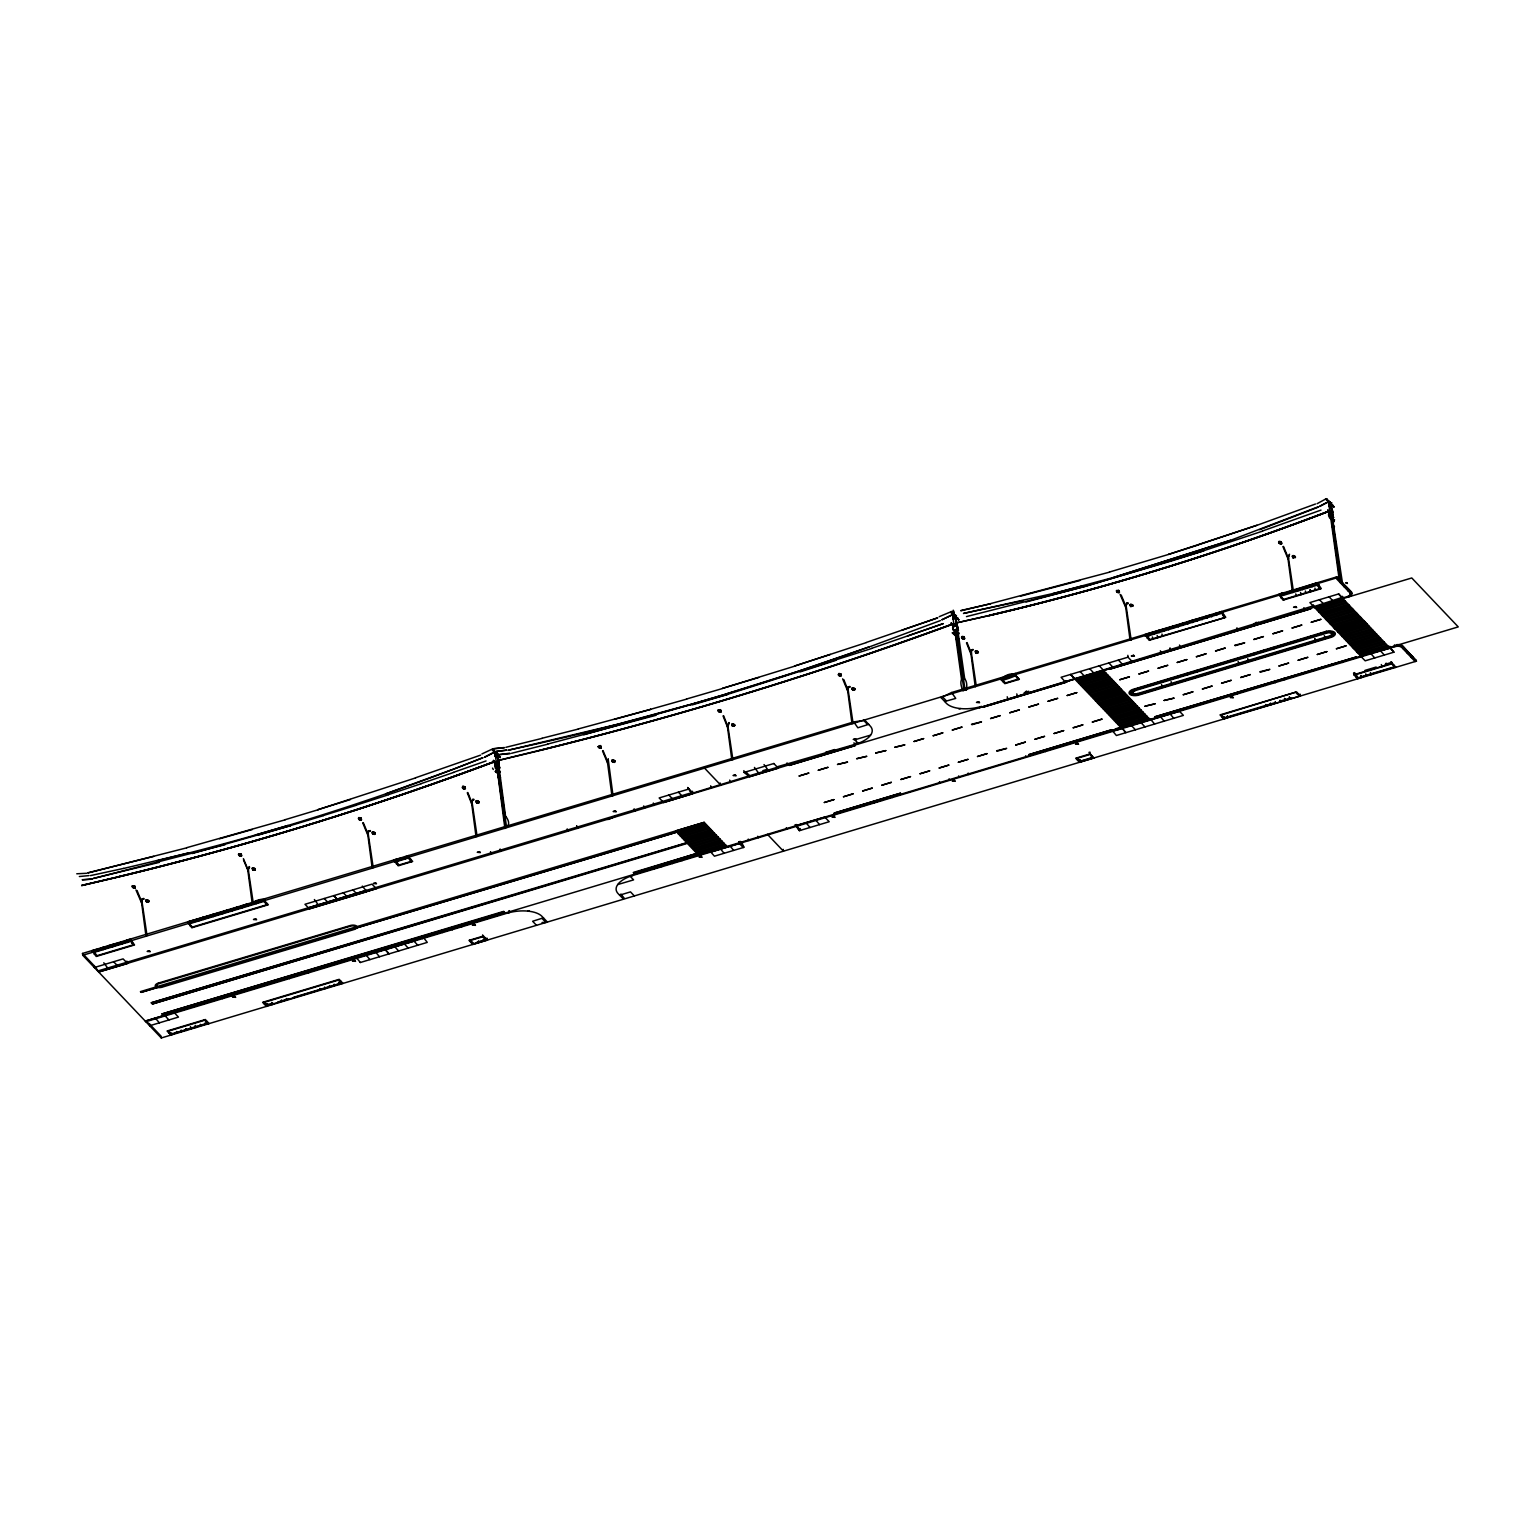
<?xml version="1.0" encoding="UTF-8"?>
<svg xmlns="http://www.w3.org/2000/svg" width="1535" height="1535" viewBox="0 0 1535 1535"><rect width="100%" height="100%" fill="white"/><g stroke="black" fill="none" stroke-linecap="round" stroke-linejoin="round"><path stroke-width="1.5" d="M186.714 847.838L87.975 872.974M159.391 862.325L93.424 878.404M1318.239 507.164L1259.755 529.709M1321.021 510.08L1262.442 531.014M1023.346 600.607L963.481 613.444L1053.125 593.489M505.859 747.315L542.181 738.354M496.265 751.363L506.838 750.078M509.774 753.167L499.297 754.721M511.577 753.282L547.726 744.187M492.582 749.329L500.314 757.503L492.37 750.116L493.176 749.445M495.018 752.515L504.919 828.497M494.999 754.721L494.692 756.179L496.419 756.64M496.342 752.227C493.426 753.129 498.645 751.171 496.784 754.165M495.728 762.185L496.016 762.722M496.457 753.532L496.726 752.534M496.63 755.565L497.513 754.433L495.517 754.395M498.127 777.669L498.012 776.038M498.645 762.818L497.436 762.358M499.374 755.738L498.99 755.374M499.355 776.537L500.525 777.305M963.385 637.581L961.869 637.639L964.095 638.061M1280.478 542.392L1278.943 542.45L1281.169 542.872M960.872 610.527L990.785 603.677L960.929 610.776M498.146 767.769L499.24 767.078M93.405 878.5L225.089 844.672M1333.55 527.407L1334.51 526.754L1333.301 526.16M966.455 616.61L1085.456 586.37M134.677 886.002A9.786 5.046 -6.6 0 1 135.233 887.94L133.43 887.959A7.867 4.068 -6.6 0 1 132.471 887.192L134.485 886.386A9.018 4.663 -6.6 0 1 135.08 887.384L135.195 888.036M240.88 856.223A8.5 4.394 -6.6 0 1 238.597 854.784L240.976 854.611A9.018 4.663 -6.6 0 1 241.398 855.475L239.69 855.993A7.867 4.068 -6.6 0 1 238.808 855.264L238.577 854.036L241.014 854.074A9.786 5.046 -6.6 0 1 241.551 856.012L240.765 855.609M360.763 817.733A8.807 4.547 -6.6 0 1 361.262 819.498L359.574 819.997A7.867 4.068 -6.6 0 1 358.691 819.268L358.883 817.56L360.898 818.078A9.786 5.046 -6.6 0 1 361.454 820.016L360.648 819.69A7.656 3.953 -6.6 0 1 358.595 818.385L358.423 818.213M601.01 748.178L599.437 748.063A7.867 4.068 -6.6 0 1 598.477 747.276L600.645 746.624A9.018 4.663 -6.6 0 1 601.068 747.487L601.221 748.025A9.786 5.046 -6.6 0 0 600.665 746.087L600.147 745.492M720.433 712.336L720.97 711.492A9.018 4.663 -6.6 0 0 720.548 710.628L718.361 711.3A7.867 4.068 -6.6 0 0 719.243 712.01L720.433 712.259A8.5 4.394 -6.6 0 1 718.15 710.82L718.207 709.88M840.854 675.055L839.434 674.018L838.551 675.208A7.867 4.068 -6.6 0 0 839.434 675.937L840.624 676.167A8.5 4.394 -6.6 0 1 838.359 674.728L839.012 673.385M963.711 636.526L963.884 636.68A8.807 4.547 -6.6 0 1 964.383 638.426L964.536 639.001A9.786 5.046 -6.6 0 0 963.999 637.006L962.272 636.373L961.582 637.735A8.5 4.394 -6.6 0 0 963.884 639.174L964.421 638.502A9.018 4.663 -6.6 0 0 963.98 637.543L961.812 638.195A7.867 4.068 -6.6 0 0 962.675 638.925L963.769 638.541M1119.36 592.568L1119.188 591.934A9.018 4.663 -6.6 0 0 1118.804 591.071L1116.636 591.723A7.867 4.068 -6.6 0 0 1117.499 592.452L1119.38 592.472A9.786 5.046 -6.6 0 0 1118.823 590.534L1116.406 590.495M1278.655 541.778L1278.674 542.527A8.5 4.394 -6.6 0 0 1280.957 543.966L1281.495 543.294A9.018 4.663 -6.6 0 0 1281.053 542.354L1278.885 543.006A7.867 4.068 -6.6 0 0 1279.768 543.735L1280.842 543.332M957.341 632.957L957.648 633.418M954.194 618.183C950.318 618.336 956.286 612.12 955.538 616.418M953.216 618.221L953.408 619.392L954.06 617.761M955.307 614.825L952.774 615.382L953.907 624.994M957.053 618.336L958.051 618.068L956.785 618.221M956.228 639.481L956.938 640.21M957.284 625.321L953.062 625.628M953.465 630.501L954.386 631.461L958.416 630.252C948.323 590.668 956.017 621.406 956.785 624.265L952.755 625.474L953.465 630.501L957.072 628.909M958.857 638.963L958.032 638.042M958.972 639.462L957.399 638.886M964.747 679.122L955.595 615.055M1331.517 505.149L1328.888 505.38L1329.675 505.936M495.69 753.052L495.153 753.589M497.589 754.414L494.692 755.987M954.175 615.439L955 614.748L954.002 614.844M952.794 617.511L955.173 616.629L956.516 617.703M1329.272 502.943C1330.634 500.237 1329.675 504.823 1330.135 503.231M1331.977 504.727L1330.845 504.056M88.972 875.602L79.359 876.523M493.637 760.535L496.131 763.816L493.176 760.592L496.515 762.876M146.094 900.393L146.708 899.702A7.656 3.128 -9.3 0 1 148.722 900.604L148.761 901.736L146.535 901.774A9.786 3.991 -9.3 0 1 146.036 900.258L146.727 900.047A8.5 3.473 -9.3 0 1 148.953 901.045L146.861 902.292A9.018 3.684 -9.3 0 1 146.305 901.525C149.029 898.57 146.593 903.904 147.936 900.949M252.431 867.966L252.373 868.33A9.786 3.991 -9.3 0 0 252.872 869.846L254.925 869.885L255.059 868.676A7.656 3.128 -9.3 0 0 253.045 867.774L252.431 867.966A8.807 3.588 -9.3 0 0 252.872 869.328L255.098 869.808L253.026 870.268A9.018 3.684 -9.3 0 1 252.642 869.597L253.064 868.119A8.5 3.473 -9.3 0 1 255.27 869.136L254.465 869.462M372.813 833.831L374.809 833.889L374.943 832.68A7.656 3.128 -9.3 0 0 372.947 831.778L372.276 832.335A9.786 3.991 -9.3 0 0 372.756 833.85L374.502 834.407L375.173 833.14A8.5 3.473 -9.3 0 0 372.947 832.124L372.525 833.62A9.018 3.684 -9.3 0 0 372.909 834.273L373.35 834.311M476.195 800.79A8.807 3.588 -9.3 0 0 476.656 802.153L478.824 801.5A7.656 3.128 -9.3 0 0 476.829 800.598L476.157 801.155A9.786 3.991 -9.3 0 0 476.656 802.671L479.093 802.421M612.1 759.978A8.807 3.588 -9.3 0 0 612.542 761.341L614.729 760.688A7.656 3.128 -9.3 0 0 612.714 759.787L612.043 760.343A9.786 3.991 -9.3 0 0 612.542 761.859L614.288 762.415L614.959 761.149M731.984 723.983A8.807 3.588 -9.3 0 0 732.444 725.364L734.19 726.017L734.613 724.712A7.656 3.128 -9.3 0 0 732.598 723.791L731.946 724.347A9.786 3.991 -9.3 0 0 732.425 725.882L733.02 726.324M854.285 690.155C852.788 687.2 853.786 691.94 854.803 688.62A7.656 3.128 -9.3 0 0 852.808 687.718L852.251 688.927M975.435 650.898A8.807 3.588 -9.3 0 0 975.876 652.26L977.641 652.931L978.044 651.608A7.656 3.128 -9.3 0 0 976.049 650.706L975.377 651.262A9.786 3.991 -9.3 0 0 975.876 652.778L978.39 652.202A8.5 3.473 -9.3 0 0 976.068 651.051M1130.259 604.924L1132.082 605.5A7.867 3.204 -9.3 0 1 1133.022 606.056L1130.7 606.306A9.786 3.991 -9.3 0 1 1130.201 604.79L1130.873 604.579A8.5 3.473 -9.3 0 1 1133.099 605.577L1130.854 606.709A9.018 3.684 -9.3 0 1 1130.451 606.056L1130.873 604.234A7.656 3.128 -9.3 0 1 1132.868 605.135L1130.7 605.788A8.807 3.588 -9.3 0 1 1130.259 604.425M1295.175 557.55L1295.137 556.418A7.656 3.128 -9.3 0 0 1293.122 555.516L1292.451 556.073A9.786 3.991 -9.3 0 0 1292.95 557.589L1295.463 557.013A8.5 3.473 -9.3 0 0 1293.142 555.862L1292.681 557.263M510.061 753.743L499.259 754.51M953.715 618.394L953.197 619.2M1334.318 519.674L1333.512 521.842M1334.567 519.732L1333.704 522.073M241.091 855.129C237.867 852.27 240.323 857.547 240.534 854.458M361.377 819.767L361.32 819.575A9.018 4.663 -6.6 0 0 360.879 818.615L358.634 818.731A8.5 4.394 -6.6 0 0 360.763 820.227M464.644 786.553A8.807 4.547 -6.6 0 1 465.143 788.299L465.143 788.299A9.018 4.663 -6.6 0 0 464.76 787.436L462.572 788.088A7.867 4.068 -6.6 0 0 463.455 788.817L465.335 788.837A9.786 5.046 -6.6 0 0 464.779 786.879L463.033 786.265L462.361 787.609A8.5 4.394 -6.6 0 0 462.707 787.954L463.225 788.434A8.5 4.394 -6.6 0 0 464.644 789.048M1331.267 504.286L1328.792 505.015M372.314 831.97A8.807 3.588 -9.3 0 0 372.775 833.332C376.497 834.675 371.47 832.968 374.137 833.045A7.867 3.204 -9.3 0 1 375.096 833.62L375.192 833.889M477.136 802.287L477.903 801.788A7.867 3.204 -9.3 0 1 478.978 802.421L476.79 803.074A9.018 3.684 -9.3 0 1 476.406 802.421L476.867 801.078L478.862 802.632M613.021 761.494L613.923 761.053A7.867 3.204 -9.3 0 1 614.863 761.629L614.979 761.897M732.828 725.441L733.807 725.057A7.867 3.204 -9.3 0 1 734.766 725.633L732.579 726.285A9.018 3.684 -9.3 0 1 732.195 725.633L732.617 724.136A8.5 3.473 -9.3 0 1 734.843 725.153L732.579 725.863M854.918 689.695L855.033 689.062A8.5 3.473 -9.3 0 0 852.808 688.064L853.997 688.985A7.867 3.204 -9.3 0 1 854.957 689.541L852.942 690.309A9.018 3.684 -9.3 0 1 852.385 689.541L852.27 689.042M1339.345 580.364L1328.619 502.712L1330.02 501.849L1342.703 584.509M1331.171 503.135L1331.574 503.115M1331.133 503.518L1331.728 502.712M612.58 761.725L614.998 761.609M497.167 752.994L497.858 753.781L497.052 752.917M134.543 888.151A8.5 4.394 -6.6 0 1 132.259 886.712L132.317 885.772M961.658 636.795L961.697 637.332A7.656 3.953 -6.6 0 0 963.769 638.618L964.421 638.483M1281.61 543.851L1280.842 543.428A7.656 3.953 -6.6 0 1 1278.789 542.124L1278.866 541.433M608.244 759.576L613.021 795.686M82.391 879.881L91.966 878.979M952.909 615.401L955.806 615.477M956.516 615.842L954.444 615.957M253.716 869.29L255.04 869.558L252.431 868.484M477.615 802.114L476.694 802.536L478.344 802.153M613.252 761.341L612.714 759.787M733.269 725.364L732.598 723.791M978.313 652.816L978.198 652.548A7.867 3.204 -9.3 0 0 977.354 652.01L976.087 651.205L975.627 652.548A9.018 3.684 -9.3 0 0 976.03 653.2L976.433 653.392M1293.257 557.704L1294.638 557.071M1327.526 499.508L1326.413 499.566L1334.107 507.145L1326.163 498.837L1333.301 506.492M1329.003 503.115L1330.02 502.099M1330.672 504.9L1331.267 505.859M1330.058 513.016L1331.804 511.98L1328.907 512.805C1326.681 519.904 1335.661 517.353 1331.766 511.942M1332.898 505.264L1333.128 505.36M1332.015 512.249L1330.519 511.136M1332.438 512.805L1331.766 512.038M1331.996 516.988L1341.206 582.226M1332.054 525.642L1332.936 526.543M1332.035 526.639L1334.164 527.081M1334.03 526.217L1332.495 525.335M255.232 870.038L255.29 869.75A7.867 3.204 -9.3 0 0 254.35 869.079L253.352 869.482M479.016 802.843L479.054 801.942A8.5 3.473 -9.3 0 0 476.829 800.944L476.215 801.289M452.269 929.654L451.846 927.658M1274.76 680.6L1275.182 682.595M839.415 674.191L840.566 674.402A9.018 4.663 -6.6 0 1 841.161 675.4L841.276 675.899A9.786 5.046 -6.6 0 0 840.758 674.018L838.455 674.326A7.656 3.953 -6.6 0 0 840.508 675.611L840.125 674.517M1117.269 592.069L1116.924 590.879L1118.919 591.57M493.33 750.059L492.735 749.598M497.513 756.045L496.4 756.563M495.575 762.204L497.34 761.379M496.342 766.502L496.611 767.692M1333.474 507.394L1326.259 498.875L1333.819 506.512M1329.809 513.611L1327.909 509.965M1327.737 510.196L1330.308 512.498M952.448 612.024L950.856 612.465L958.684 619.756L950.741 611.621L958.703 619.852M956.094 618.221L956.132 616.744L955.442 617.876M953.83 624.611L954.962 623.958M953.964 625.532L951.163 623.076L953.561 625.608M958.416 630.252L957.61 628.563M955.845 638.79L958.089 637.965M499.719 772.45L500.372 771.472M492.812 749.272L499.585 756.793M499.719 757.542L492.658 749.905M958.512 633.667L956.938 635.106L953.504 633.706M958.089 634.838L958.78 633.84M499.144 762.818L495.805 751.555L484.83 757.177M495.805 751.555L498.952 763.068L495.613 751.67M1332.802 512.709L1329.387 501.293L1333.186 512.46M958.109 619.142L951.873 611.966M951.355 611.602L939.247 616.667M1328.581 502.559L1330.097 502.06M1294.715 557.742L1295.406 557.339A7.867 3.204 -9.3 0 0 1294.427 556.821L1292.508 556.226M134.063 887.71L134.255 887.69A7.656 3.953 -6.6 0 1 132.375 886.309L134.485 885.829A8.807 4.547 -6.6 0 1 135.042 887.403M238.539 854.208L240.88 853.729A8.807 4.547 -6.6 0 1 241.379 855.494L241.513 855.974M462.783 786.361L462.476 787.206A7.656 3.953 -6.6 0 0 462.783 787.513M240.381 855.782L241.379 855.494M959.126 632.938L956.957 634.435M953.062 615.228L953.945 615.957M1329.77 511.577L1331.248 511.021M148.607 901.812L148.991 901.525A7.867 3.204 -9.3 0 0 148.032 901.007L148.032 901.007M495.632 756.678L495.325 755.738M956.094 639.462L957.188 639.347M940.974 697.619L951.623 692.515L1144.88 634.492L1149.178 640.325L1225.755 617.339L1221.649 611.448M465.143 788.299L464.165 788.606M1118.363 590.898L1118.554 592.107A7.656 3.953 -6.6 0 1 1117.614 591.704M1328.83 503.211L1329.982 503.115M496.975 753.244L497.609 753.474M132.355 885.944L134.217 885.695M358.499 818.232L360.706 817.906M718.246 710.033L720.107 709.803M838.858 674.364L839.204 675.553M961.697 636.948L963.558 636.718M976.03 652.778L977.565 652.279M1332.073 526.467L1333.301 526.102M500.333 777.477L499.95 776.768M505.687 817.311L497.091 752.706M956.689 634.818L954.118 633.034M953.082 615.055L954.309 614.499M956.593 638.291L956.497 639.308M1317.107 503.691L1326.393 498.626M1319.544 506.224L1328.984 501.35M1319.678 506.531L1329.061 501.542M481.913 753.934L492.486 748.984M484.772 756.985L495.095 751.709M941.972 619.833L953.561 614.058M953.657 614.249L942.029 619.641M608.282 758.731L607.515 762.569L611.947 795.859M496.515 754.28L498.165 755.066M373.792 832.833L372.928 831.778M624.304 898.301L620.85 894.061M718.476 710.916C722.832 712.777 717.651 708.402 719.013 711.626M956.881 634.128L958.051 633.629M1279 541.606L1281.092 541.817A9.786 5.046 -6.6 0 1 1281.629 543.755L1280.957 543.966M189.592 852.808C289.271 827.307 387.415 795.667 483.026 757.657L450.734 770.263M1339.345 567.048L1339.268 565.763L1337.714 566.971M940.322 620.62L869.04 647.022M374.348 833.467L373.811 832.833M499.815 767.941L498.184 761.955L494.519 763.048L496.15 769.035L499.815 767.941L498.165 766.809L506.32 825.581M450.695 770.148L385.861 793.768M954.636 624.956L955.902 624.649M957.034 639.04L956.113 639.289M453.516 772.335L486.077 760.938M353.933 928.848L353.837 928.886A3.742 1.727 -8 0 0 355.314 926.584A3.742 1.727 -8 0 0 351.093 925.989L158.374 983.858A3.742 1.727 -8 0 0 156.973 986.142A3.742 1.727 -8 0 0 161.117 986.736L161.827 986.564M1134.058 689.618L1133.06 690.002A6.255 2.897 -8 0 0 1130.719 693.782A6.255 2.897 -8 0 0 1137.627 694.779L1331.21 636.68A6.255 2.897 -8 0 0 1333.666 632.842A6.255 2.897 -8 0 0 1326.624 631.864L1134.058 689.637L1325.664 632.094M1135.094 690.596L1134.423 690.827A3.742 1.727 -8 0 0 1133.022 693.091A3.742 1.727 -8 0 0 1137.166 693.705L1329.982 635.816A3.742 1.727 -8 0 0 1331.382 633.552A3.742 1.727 -8 0 0 1327.238 632.938L1134.518 690.788A3.742 1.727 -8 0 0 1133.041 693.091A3.742 1.727 -8 0 0 1137.262 693.686L1137.895 693.513M901.928 630.213L937.77 617.818L866.181 642.493M907.473 636.046L943.296 623.613L871.707 648.326M1198.144 545.04L1168.615 554.365L1256.973 525.315L1315.476 504.017M249.111 866.546L247.787 870.019L252.277 903.846M472.876 799.37L471.571 802.843L476.042 836.652M1126.92 603.006L1125.615 606.478L1130.086 640.306M415.486 777.804L480.532 755.143M421.031 783.637L453.573 772.45M1230.475 540.243L1112.51 577.793L1230.494 540.358L1318.047 506.857M1256.935 525.239L1198.087 544.906M1262.499 531.148L1203.613 550.739M415.563 777.919L317.707 809.751L350.421 799.543M388.489 794.612L421.089 783.752M633.015 875.391L629.83 876.466A27.246 12.625 -8 0 0 618.26 883.834L617.089 885.541A27.246 12.625 -8 0 0 618.087 893.6L623.421 899.049M830.358 654.447L794.497 666.075L866.239 642.628M583.837 734.766L728.146 694.185L871.784 648.442M355.89 805.261L388.547 794.727M800.023 671.908L835.942 660.319M953.082 625.628C950.357 633.015 961.217 629.945 956.554 624.591M323.233 815.565L355.947 805.376M1174.141 560.121L1203.651 550.777M1203.689 550.873L1085.418 586.312M794.554 666.209L722.601 688.352L758.635 677.511M725.633 694.089L797.509 671.524L869.04 646.945C751.287 689.1 630.847 723.772 508.584 750.116L617.377 724.309L689.599 704.642M285.011 819.728L317.764 809.866M1168.653 554.404L1109.479 572.037M290.537 825.561L323.309 815.699M1174.179 560.16L1085.379 586.236L1026.013 602.008M394.246 860.828L408.79 856.434M394.38 861.749L408.924 857.355L412.685 861.442L398.179 865.798L394.054 859.907M1079.297 761.418L1091.865 757.618M1094.09 757.906L1079.431 762.319L1075.67 758.232L1090.176 753.877L1094.033 757.945M1326.24 499.777L1326.662 498.76M494.519 763.048L495.44 764.027L493.714 761.207M1328.044 510.829L1330.442 513.381M1328.658 512.632L1331.958 511.635L1333.589 517.621L1330.269 518.619L1328.658 512.632L1329.579 513.592M495.076 763.874L497.82 762.972M953.35 626.28L956.382 625.474M1329.195 513.784L1332.879 512.613M1331.708 513.131L1329.252 514.129L1331.766 513.457M953.465 627.124L956.286 625.225M498.645 766.848L495.44 767.769L494.884 763.279L498.012 762.3L498.453 767.922M495.229 768.076L498.894 766.963L498.184 761.955M1329.348 517.64L1332.668 516.643L1333.589 517.621M1396.121 644.758A6.754 3.128 -8 0 1 1402.817 645.986L1416.46 661.144L161.29 1037.967L82.756 955.269L82.506 953.446L853.748 721.91L864.896 720.28L870.268 726.093A27.246 12.625 -8 0 1 871.266 734.133L870.096 735.841A27.246 12.625 -8 0 1 858.525 743.209L855.206 743.381M1351.548 593.776A6.754 3.128 -8 0 0 1351.318 591.762L1336.716 576.911L1145.072 634.435L1145.321 636.277M101.444 948.285L93.098 950.261L97.223 956.151M106.222 946.846L102.634 947.402L103.325 949.609M122.167 942.049L107.431 945.963L108.102 948.189M123.798 941.569L129.4 939.362L133.564 945.253M195.405 920.06L198.571 919.12L198.821 920.942L198.61 919.1M200.202 918.64L202.965 917.278L203.656 919.503M204.98 917.201L240.074 906.667M244.852 905.228L241.264 905.784M249.629 903.789L246.041 904.345M395.493 861.384L395.243 859.542L403.532 857.585M394.802 862.114L408.214 858.084L407.945 856.261L404.722 856.703M1185.941 622.692L1146.05 634.128L1150.176 640.037M1190.738 621.253L1187.131 621.809M1205.09 616.936L1191.928 620.37M1211.115 614.595L1211.748 616.84L1211.499 615.017L1206.28 616.053M1213.072 614.537L1216.238 613.578L1216.545 615.401L1216.276 613.578M1217.869 613.098L1220.651 611.736L1224.796 617.626L1149.792 639.615M1289.477 591.608L1292.643 590.649L1292.892 592.472L1292.259 590.246M1294.274 590.169C1299.742 589.306 1296.212 587.79 1297.689 591.033M1299.051 588.73L1316.186 583.051L1320.349 588.941M92.253 951.47L130.533 939.976M264.557 899.74L187.846 921.825M1145.014 635.413L1221.591 612.427M1279.039 595.177L1317.318 583.684M394.668 861.193L399.138 859.849M82.756 955.269L1337.81 577.525M93.75 952.487L130.053 941.588M189.304 923.801L263.886 901.41M1146.703 636.373L1220.901 613.559M1280.535 596.194L1316.838 585.296M94.287 954.405L95.266 954.137M131.626 943.2L132.605 942.931M189.841 925.72L190.82 925.452M265.459 903.021L266.438 902.753M396.241 863.764L397.2 863.495M409.787 859.696L410.766 859.427M1002.911 681.617L1003.89 681.348M1016.477 677.549L1017.436 677.28M1147.24 638.291L1148.218 638.023M1222.858 615.593L1223.836 615.324M1281.073 598.113L1282.051 597.844M96.839 955.749L133.142 944.85M192.393 927.063L266.975 904.671M397.872 865.337L411.303 861.346L411.035 859.504M1005.425 682.96L1018.703 678.969L1015.614 675.726C986.007 688.217 1011.814 667.898 1014.712 675.995M1283.625 599.437L1319.927 588.538M1341.763 582.475L1340.439 582.878L1341.801 582.513L1340.554 580.94M1344.046 585.142L1345.677 586.6L1344.295 586.965L1344.468 585.065M743.88 770.608L744.13 772.431L773.909 763.49M1132.446 661.834L1127.995 657.191L1061.088 677.28L1064.81 681.406M1338.673 593.93L1309.892 602.583L1314.305 607.227L1342.991 598.612L1338.578 593.968L1343.106 598.573L1342.473 596.347L1342.549 598.017L1347.193 596.616A5.315 2.456 -8 0 0 1350.109 593.066L1336.601 578.848L1336.333 577.026L1351.452 592.683A6.754 3.128 -8 0 1 1347.749 597.192M762.818 770.666L766.617 769.515M825.561 752.284L834.675 749.54M1024.229 692.63L1028.757 691.268M1253.999 623.632L1258.604 622.27M826.674 753.109L834.234 750.116L834.33 751.287M615.631 816.044L610.911 818.347M98.24 970.849L691.69 792.693M826.003 752.879L834.56 750.462L826.924 753.378M1313.711 605.73L979.292 707.808M1313.423 604.848L1313.691 606.69L1342.338 597.345L1342.971 598.439M692.534 791.273L692.803 793.096L688.927 789.009L659.148 797.951L663.657 802.575L692.323 793.787L691.594 791.542L691.844 793.384L777.746 767.135M858.218 743.42L777.65 766.656M94.479 967.472L94.23 965.649L98.873 971.943L127.578 963.519L123.088 958.895L94.383 967.51L94.115 965.688L82.506 953.446M367.728 891.24L375.384 888.938M607.035 819.383C609.05 820.419 616.341 814.433 614.288 817.349M1065.885 680.581L1066.364 681.674L1073.886 679.218M1074.327 677.587L1074.98 678.892L1070.586 674.421L1074.96 679.084L1132.408 661.834M1314.67 607.649L1343.374 599.015L1344.545 600.243L1315.821 608.877L1314.67 607.63M1318.546 611.717L1347.25 603.082L1348.421 604.329L1319.697 612.945L1318.527 611.697M1322.403 615.804L1351.126 607.169L1352.297 608.397L1323.573 617.032L1322.403 615.784M875.756 752.994L885.791 750.615M894.886 747.238L904.94 744.859L894.886 747.219M971.482 724.251L981.517 721.872L971.943 724.731M1234.677 645.237L1244.732 642.839L1235.157 645.698M847.493 762.089L837.458 764.468L847.493 762.108M866.642 756.333L856.607 758.731L866.642 756.352M885.791 750.596L875.756 752.975M1326.278 619.871L1355.002 611.237L1356.153 612.484L1327.449 621.099L1326.278 619.852M1330.154 623.958L1358.859 615.324L1360.029 616.552L1331.325 625.186L1330.154 623.939M1334.03 628.026L1362.735 619.392L1363.905 620.639L1335.181 629.254L1334.03 628.026M1095.741 701.13L1124.445 692.515L1123.294 691.287L1094.57 699.922L1095.741 701.15L1124.445 692.534M1335.181 629.235L1363.905 620.62M1326.048 632.535L1133.636 690.347A5.2 2.418 -8 0 0 1131.679 693.494A5.2 2.418 -8 0 0 1137.435 694.338L1330.768 636.296A5.2 2.418 -8 0 0 1332.725 633.149A5.2 2.418 -8 0 0 1326.969 632.305L1325.914 631.614M674.537 831.26L140.395 991.629M675.496 830.972L704.2 822.338L705.371 823.585L676.647 832.2L675.496 830.972L704.2 822.357M1098.446 703.989L1127.17 695.355L1128.321 696.602L1099.616 705.217L1098.446 703.989L1127.17 695.374M1337.906 632.113L1366.611 623.498M141.086 992.378L675.688 832.488L141.086 992.358M1341.763 636.2L1370.486 627.546L1371.657 628.794L1342.933 637.409L1341.763 636.181M1345.639 640.268L1374.362 631.633L1375.514 632.861L1346.809 641.496L1345.639 640.249M685.876 843.214L152.214 1004.063L686.337 843.694L151.044 1002.835L685.646 842.984M1349.514 644.355L1378.238 635.701L1379.389 636.948L1350.685 645.563L1349.514 644.335M996.637 750.768L1006.672 748.37L997.098 751.229M1144.995 706.215L1155.03 703.836M1164.125 700.478L1174.179 698.099L1164.125 700.459M1259.851 671.735L1269.886 669.356L1260.312 672.215M1155.03 703.817L1144.995 706.196M1353.39 648.422L1382.095 639.788L1383.265 641.016L1354.542 649.65L1353.39 648.403M1357.266 652.509L1385.971 643.856L1387.141 645.103L1358.417 653.718L1357.266 652.49M504.19 911.848L161.693 1014.04L503.71 911.368L504.881 912.577L162.844 1015.268L504.42 912.097M633.706 872.954L695.835 853.69L633.245 872.475L634.396 873.703L696.986 854.899M633.936 873.204L696.986 854.918M1115.58 728.818L1121.317 727.11L1125.846 732.675L1121.778 727.782M1155.011 716.787L1356.499 656.922L1155.011 716.768M416.138 939.055L421.933 937.367L422.374 938.422M661.681 866.565L661.201 865.471L654.697 868.215M881.148 799.524L873.434 801.769L874.067 803.016M1114.659 729.336L1118.535 728.971M1114.276 729.95L1118.554 728.338M422.125 938.154L414.239 939.631M653.776 868.599L661.432 866.316M873.664 802.594L881.32 800.291M1112.971 730.737L1121.049 728.876M145.94 1021.677L509.62 912.442L509.351 910.62M630.137 876.255L1394.759 646.696A5.315 2.456 -8 0 1 1401.609 647.309L1415.116 661.547L1414.867 659.705L1416.344 660.223M174.491 1012.332L145.806 1020.948M413.683 939.343L413.894 941.185L356.389 957.725M710.724 852.117L739.409 843.521L739.141 841.621M795.993 825.542L825.139 816.985M1179.264 709.496L1179.456 711.338L1121.912 727.897M1360.758 655.982L1390.058 648.173L1389.866 646.254M98.873 971.943L1411.778 577.966L1458.25 626.894L145.249 1021.101L149.528 1023.883L149.682 1025.745L178.463 1017.091L174.05 1012.448M360.264 962.522L427.267 942.394L422.873 936.791M799.428 830.665L795.303 824.755L799.428 830.665L829.207 821.724L824.66 816.927M1389.578 647.521L1393.972 652.164L1365.191 660.817L1360.701 656.193L1360.989 654.927M1403.508 649.305L1404.89 648.94L1403.642 647.367M1407.537 651.473L1407.422 653.43L1408.746 653.027L1407.499 651.435M1410.991 655.637L1412.507 656.193L1411.279 657.498L1412.584 657.057M1364.96 670.411L1376.204 667.034M1385.222 664.329L1391.976 662.295M619.584 895.174L630.501 891.893L634.358 895.941M1353.582 672.886L1353.832 674.728L1392.13 663.235L1395.987 667.284M168.428 1031.136L204.731 1020.238M263.982 1002.451L338.563 980.059M1077.052 758.348L1090.598 754.299M1221.38 715.003L1295.578 692.208L1299.473 696.257L1224.469 718.265M1355.213 674.824L1391.516 663.926M168.965 1033.055L169.944 1032.786M206.304 1021.849L207.283 1021.562M264.519 1004.37L265.497 1004.101M340.137 981.652L341.115 981.383M470.919 942.394L471.878 942.125M484.465 938.326L485.444 938.058M1077.589 760.247L1078.568 759.978M1091.155 756.179L1092.114 755.911M1221.918 716.922L1222.896 716.653M1297.535 694.223L1298.514 693.954M1355.75 676.743L1356.729 676.475M1393.089 665.538L1394.068 665.269M170.788 1034.168L206.822 1023.346M273.268 1003.41L266.38 1004.523M277.758 1002.048L289.021 998.671M293.53 997.328L340.828 983.129M1223.548 718.111L1275.355 702.55M1279.864 701.207L1291.127 697.811M1359.818 677.204L1393.607 667.053M171.517 1034.398L207.82 1023.5M267.071 1005.713L341.653 983.302M1080.141 761.59L1093.668 757.542M1358.302 678.086L1394.605 667.188M1331.766 504.535L1330.289 505.264M1000.762 678.719L1015.403 674.345M1000.993 679.602L1004.849 683.651L1019.374 679.295L1015.518 675.246L1000.897 679.621L1000.743 677.779M476.886 942.26L487.324 939.132M472.857 944.409L487.458 940.053L487.19 938.23L487.363 940.072L483.506 936.024L468.981 940.379L472.838 944.428L472.588 942.605M686.586 699.001L722.678 688.467M285.069 819.843L186.656 847.704M692.151 704.91L728.204 694.3M257.803 835.213L290.575 825.6M290.614 825.676L192.182 853.537M870.575 735.131L854.765 739.793L858.142 743.343M959.03 709.016L960.545 708.556M527.81 911.118L529.326 910.677M617.78 884.544L633.59 879.881L630.213 876.332M689.656 704.795L725.69 694.242M255.27 835.04L288.024 825.465M650.533 709.304L686.663 699.116M219.505 838.801L252.335 829.514M1109.536 572.152L990.727 603.562M578.292 728.933L650.571 709.343M614.461 719.359L650.591 709.419M656.136 715.252L547.669 744.072M1082.866 585.852L1053.125 593.565L1112.53 577.716M1079.911 580.537L1020.468 596.175M542.124 738.239L578.369 729.048M153.788 856.376L88.032 872.743M1326.355 631.307L1132.389 689.58A7.502 3.473 -8 0 0 1129.568 694.108A7.502 3.473 -8 0 0 1137.857 695.336L1331.862 637.102A7.502 3.473 -8 0 0 1334.798 632.497A7.502 3.473 -8 0 0 1326.355 631.307L1326.528 633.111M1137.627 694.779L1138.701 694.511M123.625 868.465L189.572 852.692M156.647 860.886L189.611 852.731M498.664 760.305L539.629 750.308A3700.271 3113.345 -43.5 0 0 952.429 624.035L952.544 624.342A3700.54 3113.575 -43.5 0 1 539.687 750.596L498.606 760.439M954.002 617.703L955.979 617.703M954.904 623.901L956.19 623.747M81.72 885.637L119.097 876.869A3059.274 2574.022 -43.5 0 0 494.385 761.897L494.232 761.744A3059.274 2574.022 -43.5 0 1 118.943 876.677L81.739 885.369M81.643 885.465L119.078 876.677A3059.082 2573.869 -43.5 0 0 494.27 761.59L494.27 761.84M498.51 775.731L499.95 775.655M989.557 615.401L955.691 623.057L989.557 615.497A2497.886 2101.684 -43.5 0 0 1328.562 511.347L1328.581 511.404A2498.04 2101.799 -43.5 0 1 989.461 615.497M1333.666 527.004L1333.857 527.579M123.644 868.407L90.507 875.602M462.994 786.553L464.587 786.726M1118.343 591.915L1116.732 591.34M840.278 675.4L838.782 675.016M542.047 922.477L545.961 922.477L542.066 918.429L543.505 917.815L532.626 921.269L536.483 925.336M1289.208 554.883L1288.498 558.184L1293.084 589.056M729.029 722.524L727.36 726.055L731.83 759.863M1289.553 554.231L1287.865 557.761L1292.355 591.589M1126.863 603.025L1128.398 603.044M729.202 723.081L727.974 726.458L732.905 759.691M472.799 799.37L473.855 799.313M1111.781 729.969L1116.386 735.514L1183.389 715.387L1178.842 710.59L1179.456 711.396M1169.632 713.41L1173.757 718.284M249.629 867.064L248.325 869.865L253.352 903.654M815.45 819.748L819.575 824.621M805.875 822.606L810 827.499M738.738 841.967L742.959 845.708M733.692 850.409L729.681 845.651M384.959 948.975L389.046 953.868L384.671 949.206M375.403 951.853L379.51 956.746M369.935 959.605L365.829 954.732M155.227 1017.954L159.352 1022.828M951.892 611.755L951.393 611.429M963.308 679.909L961.543 679.506L954.712 629.772M493.675 748.62L504.324 747.526M493.694 748.831L504.343 747.718M496.285 751.555L506.838 750.174M76.769 873.78L86.708 873.281M82.372 879.67L92.119 879.229M1279.634 541.414L1280.9 541.644A8.807 4.547 -6.6 0 1 1281.456 543.236M839.3 673.616L840.566 673.846M498.587 771.721L495.92 771.318M498.626 772.028L495.805 771.587M497.321 761.456L498.357 761.552M498.357 766.425L499.009 766.771M973.017 649.439L971.195 649.977L970.772 652.49L975.262 686.778M973.017 650.034L971.655 650.36L971.425 653.373L976.011 684.265M849.834 686.452L847.953 686.97L847.512 689.484L852.021 723.772M473.797 799.908L472.415 800.253L472.166 802.767L477.116 836.479M143.753 898.436L141.872 898.954L141.431 901.467L145.94 935.774M599.916 745.703L598.266 746.816A8.5 4.394 -6.6 0 0 600.55 748.255M1329.291 505.495L1329.348 506.531L1329.425 505.303M546.345 921.71L547.381 922.055L542.047 916.433A27.246 12.625 -8 0 0 530.688 911.483L527.522 911.08A27.246 12.625 -8 0 0 506.838 913.267L506.301 912.692M504.209 817.541C503.269 811.67 511.558 822.626 507.548 825.715M1128.244 603.62L1126.479 603.888L1126.21 606.402L1131.18 640.114M850.179 687.104L848.471 687.277L848.145 689.887L853.115 723.599M370.453 830.608L368.227 830.895L367.652 833.563L372.161 867.851M370.319 831.183L368.669 831.298L368.208 833.87L373.235 867.659M144.098 899.088L142.448 899.203L142.045 901.87L147.015 935.582M954.482 633.072L955.864 633.456M955.499 634.166L952.679 632.957M955.461 634.492L952.467 633.207M497.916 772.028L495.939 771.03M853.211 690.251L852.673 689.771A9.786 3.991 -9.3 0 1 852.136 688.275L852.808 687.718M613.117 762.319L612.906 762.243A9.018 3.684 -9.3 0 1 612.312 761.629L612.734 760.132A8.5 3.473 -9.3 0 1 614.94 761.149M497.935 773.007L496.63 771.74M1339.959 580.038L1331.286 517.141M497.628 772.681L495.402 771.242M496.361 772.47L497.57 773.007M720.375 709.918L718.265 710.417A7.656 3.953 -6.6 0 0 720.318 711.703L719.857 711.76M600.492 745.914L598.151 746.624M492.409 749.31L500.276 757.561M954.309 633.226L955.307 633.917M954.098 633.475L955.154 634.185M1160.172 716.404L1164.182 721.162M1150.598 719.282L1154.608 724.04M954.501 634.914L952.276 632.612M1293.602 557.013L1292.95 557.071A8.807 3.588 -9.3 0 1 1292.508 555.708M720.26 709.611L720.567 710.091A9.786 5.046 -6.6 0 1 721.124 712.048L720.932 711.511A8.807 4.547 -6.6 0 0 720.433 709.765M495.21 771.472L496.361 772.47M955.403 635.145L953.868 633.207M1331.785 513.63C1331.612 510.56 1328.37 515.818 1329.137 513.285M1327.621 510.79L1330.404 513.438M1336.716 576.911L1343.144 583.684M1345.735 586.408L1350.224 591.128A5.718 2.648 -8 0 1 1350.128 593.258M1415.251 659.609L1401.743 645.372A5.718 2.648 -8 0 0 1400.707 644.7M1400.668 644.988A5.315 2.456 -8 0 1 1401.359 645.487L1416.46 661.144M1393.876 652.202L1389.444 646.6M1329.003 596.846L1333.435 601.298M1384.34 655.061L1379.907 650.226L1380.483 651.051M1395.027 667.572L1390.902 661.681M1311.83 584.893L1312.08 586.715M1315.553 590.38L1314.919 588.135M1386.757 665.365L1386.124 663.12M1307.033 586.332L1307.302 588.154M1319.428 599.725L1323.861 604.176M1374.765 657.939L1370.333 653.104M1310.775 591.819L1310.084 589.593L1310.391 591.416M1381.98 666.804L1381.327 664.559M1302.256 587.771L1302.505 589.593M1305.997 593.258L1305.345 591.013M1301.2 594.697L1300.567 592.452M1296.423 596.117L1295.732 593.911M1371.1 674.767L1370.448 672.541M1287.5 591.666C1291.587 594.87 1279.231 589.92 1280.113 595.791L1284.008 599.859M1304.75 610.105L1303.848 607.726M1283.107 593.508L1283.375 595.331M1321.769 634.55L1321.002 633.092M1325.089 638.061L1324.302 635.663M1358.686 678.489L1354.58 672.599M1342.185 662.487L1341.648 661.911M1353.832 674.728L1357.688 678.777L1357.439 676.954M1312.195 637.428L1311.427 635.97M1315.514 640.92L1314.632 638.56M1332.61 665.346L1331.939 663.868M1323.036 668.224L1322.287 666.766M1313.461 671.102L1312.79 669.625M1256.244 623.92L1256.244 622.231M1273.896 648.921L1273.225 647.425M1263.785 651.224L1263.65 650.303M1236.941 627.815L1237.728 630.213M1284.085 678.24L1284.757 679.717M1254.095 653.181L1254.747 654.658M1216.142 614.998L1215.893 613.175M1245.192 657.536L1244.52 656.059M1248.511 661.048L1247.725 658.649M1206.97 618.279L1206.318 616.034M1265.608 685.473L1265.051 684.898M1202.174 619.718L1201.54 617.473M1279.921 701.629L1280.075 700.19M1238.937 663.926L1238.15 661.527M1197.396 621.157L1196.744 618.912M1275.124 703.049L1275.297 701.629M1256.033 688.352L1255.496 687.776M1192.599 622.577L1191.966 620.351M1270.347 704.488L1270.519 703.068L1270.731 704.91M1187.821 624.016L1187.169 621.79M1265.55 705.927L1265.723 704.507M1183.044 625.455L1182.391 623.229M1178.247 626.894L1177.614 624.668M1173.469 628.333L1173.201 626.51M1236.884 694.089L1236.212 692.611M1168.423 627.949L1168.672 629.772M1163.626 629.388L1163.895 631.211M1163.588 629.388L1163.511 630.808M1180.3 647.463L1179.494 645.065M1158.465 630.405L1159.098 632.65M1197.319 671.908L1196.648 670.43M1162.59 636.315L1161.937 634.07M1170.725 650.341L1169.939 647.943L1170.649 650.36M1157.793 637.735L1157.16 635.509M1187.745 674.786L1187.073 673.289M1153.015 639.174L1152.363 636.948M1227.271 717.421L1227.444 716.001M1220.958 714.619L1224.853 718.668L1224.565 716.845M1160.364 650.821L1161.151 653.2M1207.623 702.147L1207.489 701.226M1223.856 718.956L1219.999 714.907L1296.576 691.92L1300.433 695.969L1300.183 694.146M1177.498 676.167L1178.17 677.664M1198.048 705.006L1197.933 704.104M1168.058 679.967L1167.943 679.046M1171.397 683.459L1171.128 681.636M1189.03 708.46L1188.359 706.983M1161.822 686.337L1161.573 684.514M1118.42 660.069L1122.833 664.713M1108.846 662.947L1113.259 667.591M1099.271 665.806L1103.684 670.469M1089.696 668.684L1094.11 673.347M1140.582 722.275L1145.033 726.899M1080.122 671.562L1084.535 676.206M1131.007 725.153L1135.459 729.777M1073.924 678.681L1073.483 679.487M1113.124 730.315L1113.374 731.178M1102.878 734.325L1102.207 732.847M1018.415 679.583L1014.29 673.712M1093.093 758.232L1088.967 752.342M958.838 619.871L951.048 612.407M1026.608 692.88L1026.339 691.038L1027.145 693.436M1009.704 675.592L1009.953 677.415M1005.214 678.854L1004.945 677.031M954.175 625.589L951.604 623.69M951.22 622.999L954.252 626.146M952.755 625.474L953.676 626.453M1005.463 682.96L1001.952 679.314M1017.571 696.314L1016.765 693.916M1007.996 699.192L1007.209 696.794M1045.431 751.574L1044.759 750.078M1035.856 754.433L1035.204 752.956M982.055 706.983L981.517 706.407A27.246 12.625 -8 0 1 960.833 708.594L957.667 708.191A27.246 12.625 -8 0 1 946.308 703.26L940.936 697.446M1025.745 756.755L1025.629 755.834M968.854 774.561L968.182 773.084M959.279 777.439L958.608 775.942M949.724 780.298L949.052 778.821M940.053 783.215L939.478 781.699M854.765 745.204L853.959 742.806M891.739 796.972L892.276 797.548M882.702 800.426L882.03 798.948M826.578 752.419L826.521 752.937M873.127 803.304L872.456 801.807M863.572 806.182L862.9 804.685M787.743 765.313L787.033 762.895M834.752 814.816L834.177 813.301M773.813 763.528L778.264 768.172L749.54 776.787L744.13 772.431M748.696 774.408L748.888 775.52M787.014 829.149L786.304 827.691M729.681 780.106L730.468 782.505M720.951 785.364L704.91 768.498L704.661 766.656M767.404 834.311L783.445 851.196L783.195 849.354M711.453 788.222L710.667 785.824M758.463 837.726L757.791 836.249M748.926 840.585L748.255 839.108M742.671 844.058L740.1 841.334L744.226 847.243L714.447 856.185L710.11 851.311M691.844 793.384L687.661 787.493L692.343 793.96M738.815 842.888L743.228 847.55M678.355 792.194L682.787 796.646M668.78 795.053L673.213 799.505M720.107 848.529L724.117 853.287M654.14 805.434L653.334 803.035M644.566 808.312L643.76 805.913M634.991 811.171L634.109 808.811M682 860.674L681.329 859.197M672.426 863.553L671.754 862.075M662.18 864.953L662.851 866.431M654.179 869.04L653.545 867.774M652.567 867.831L653.238 869.309M577.563 828.42L576.68 826.041M567.988 831.298L567.183 828.9M497.743 762.895L495.268 764.775M493.714 760.343L496.361 763.663M495.364 765.236L496.15 769.035M500.986 851.407L500.103 849.047L500.429 850.851M491.411 854.285L490.528 851.906M509.62 912.442L508.948 910.946M500.122 915.282L499.451 913.805M407.945 856.261L407.869 857.681M407.83 857.681L411.725 861.73M482.508 936.312L486.403 940.36L486.135 938.537M405.413 858.928L404.76 856.683M483.141 940.84L483.314 939.401M400.366 858.525L400.635 860.367M478.402 942.26L478.536 940.84M461.076 925.317L461.843 926.775M396.932 861.653L395.013 859.619L399.349 865.452M469.94 940.092L474.046 944.083M442.694 932.532L442.022 931.035M433.119 935.41L432.448 933.913M376.536 888.765L371.969 884.16L304.966 904.288L309.475 908.912L366.884 891.682L362.337 886.117M422.528 938.576L421.895 937.329M417.808 945.234L413.318 940.418L413.932 941.224M352.896 889.897L357.329 894.349M408.233 948.112L403.782 943.277M343.322 892.775L347.735 897.419M398.659 950.99L394.226 946.155M338.199 900.277L333.786 895.634L338.18 900.105M324.173 898.512L328.605 902.983M360.36 962.483L355.794 956.938M343.034 983.417L339.177 979.349L262.6 1002.336L266.457 1006.404L266.188 1004.581M267.397 905.055L263.502 901.007C265.018 896.21 248.286 903.232 251.126 904.71M338.18 979.656L342.075 983.705M260.835 900.431L261.084 902.254M256.307 903.693L256.038 901.87M329.68 987.427L329.411 985.604M246.348 906.149L246.08 904.326M324.883 988.866L324.633 987.043M308.688 972.768L308.017 971.271M241.935 907.991L241.302 905.765M237.157 909.43L236.505 907.204M298.558 975.07L298.442 974.149M232.38 910.869L231.727 908.643M227.583 912.308L226.95 910.082M222.537 911.924L222.805 913.747M217.759 913.363L218.008 915.186M279.428 980.807L279.965 981.383M213.231 916.625L212.962 914.802M286.182 999.976L286.335 998.537M281.385 1001.396L281.557 999.976M193.391 920.156C196.979 923.725 188.172 917.776 188.882 923.418L192.777 927.466M263.56 1002.048L267.455 1006.116L267.205 1004.293M232.111 995.755L231.44 994.277M222.537 998.633L221.865 997.136M212.425 1000.935L212.291 1000.014M209.201 1023.596L205.345 1019.528L167.046 1031.021L170.903 1035.089L170.654 1033.266M204.347 1019.835L208.242 1023.883M127.251 942.432L126.618 940.207L127.213 942.452M204.98 1024.344L205.153 1022.905M122.205 942.049L122.474 943.871M200.202 1025.783L200.375 1024.344M117.428 943.488L117.639 945.311M195.194 1025.38L195.847 1027.606M195.425 1027.222L195.578 1025.783M112.516 946.327L112.208 944.524L112.861 946.75M190.417 1026.819L191.05 1029.045M190.628 1028.661L190.8 1027.222M185.85 1030.081L186.023 1028.661M113.59 961.735L118.003 966.206M168.927 1019.969L164.475 1015.134M98.278 949.225L98.528 951.048M168.006 1030.733L171.92 1034.801L171.613 1032.978M746.221 772.047L749.061 775.731M1120.128 594.486L1125.731 607.476M135.963 889.955L141.585 902.945M1121.202 595.062L1126.325 607.38M603.044 750.634L608.167 762.953M602.545 750.941L607.572 763.048M137.056 890.53L142.16 902.849M495.69 770.762L496.438 771.971M1283.49 546.402L1288.575 558.663M1282.953 546.671L1287.98 558.759M842.638 678.854L847.665 690.961M363.296 822.664L368.381 834.944M362.778 822.933L367.805 835.04M243.413 858.66L248.497 870.921M952.448 624.323L952.448 624.054A3700.309 3113.383 -43.5 0 1 539.648 750.346M967.031 642.589L971.501 653.872M966.494 642.858L970.907 653.968M843.789 679.602L848.26 690.865M723.58 715.694L728.05 726.957M723.062 715.962L727.475 727.053M467.81 792.482L472.262 803.745M467.273 792.751L471.686 803.841M243.509 859.926L247.749 870M238.597 854.208L238.712 854.381A7.656 3.953 -6.6 0 0 240.765 855.686M492.543 768.095L493.311 769.495M946.097 700.574L942.241 696.525M1292.7 557.282L1292.719 557.339A9.018 3.684 -9.3 0 0 1293.103 558.011M247.902 871.036L247.787 870.038M1401.359 645.487L1401.609 647.309M1394.49 644.873L1394.759 646.696M1366.054 674.383L1366.284 676.225L1365.67 673.98M1361.142 654.889L1361.238 656.75M1361.276 675.822L1361.487 677.645L1360.893 675.4M1331.958 511.635L1332.668 516.643M1319.102 584.797L1318.411 586.907L1318.162 585.084M1317.184 582.763L1321.309 588.653L1283.011 600.147L1278.904 594.256M1314.727 638.522L1314.977 640.364M1289.649 697.312L1289.88 699.154L1289.266 696.909M1284.872 698.751L1285.083 700.593L1284.488 698.348M1274.913 680.773L1275.086 682.615M1227.405 716.001L1227.655 717.843M1223.606 717.133L1223.683 719.013M1172.817 626.107L1173.066 627.93M1127.841 655.33L1127.995 657.191M1113.048 729.969L1113.22 731.005M1089.927 752.054L1090.176 753.877M1080.275 760.17L1080.525 762.012L1076.63 757.945L1080.525 762.012L1079.892 759.767M1015.249 673.424L1015.537 675.246M1004.562 676.609L1004.811 678.432M966.378 690.347C969.199 673.155 955.691 675.803 963.155 690.923M956.785 624.265L957.495 629.292M956.574 629.58L965.093 690.289M955.461 629.791L963.98 690.481M953.58 618.144L953.6 619.334M951.623 692.515L955.729 698.406L944.792 701.495M868.752 724.328L857.854 727.782L853.748 721.91M873.837 801.788L873.914 802.863M800.176 828.535L800.426 830.358L795.84 824.813M796.243 824.487L796.511 826.31M768.67 770.858L764.027 764.564M759.096 773.736L754.452 767.442M720.145 782.984L720.395 784.807M653.833 867.831L654.025 868.868M576.757 826.022L577.026 827.845M497.091 767.385L505.629 828.094M496.342 762.837L496.381 764.027M490.605 851.887L490.874 853.709M485.732 938.154L485.981 939.976L472.78 943.948L469.672 940.686L482.93 936.715L482.642 934.892M452.019 927.831L452.173 929.673M423.295 936.446L423.391 938.326M408.675 855.532L408.828 857.393M414.623 939.65L414.719 940.725M395.627 859.965L395.876 861.787M375.039 887.978L375.135 889.149M338.986 982.726L339.216 984.568L338.602 982.323M334.208 984.165L334.419 986.007M319.031 905.842L314.387 899.548M319.856 988.482L320.067 990.324M264.672 900.661L264.423 898.838L264.5 900.719L268.356 904.767L191.779 927.773L187.673 921.883M271.983 1002.854L272.213 1004.677L271.599 1002.432M255.654 901.448L255.923 903.29M266.821 1003.871L267.416 1006.116M212.578 914.38L212.847 916.222M202.716 1002.892L203.387 1004.37L202.62 1002.911M185.984 1028.68L186.234 1030.503M181.226 1030.1L181.437 1031.942M176.448 1031.539L176.659 1033.362M161.29 1037.967L161.041 1036.144L149.413 1023.922L149.778 1025.706M130.417 939.075L134.524 944.965L96.225 956.458L92.119 950.568M126.868 961.102L127.117 962.925M108.448 969.065L103.785 962.771M366.232 890.396L308.823 907.626M867.333 724.232L863.476 720.164M1394.221 646.12A6.754 3.128 -8 0 1 1402.952 646.907M1349.841 591.244A5.315 2.456 -8 0 1 1350.033 592.836M1350.666 594.774A6.754 3.128 -8 0 1 1348.555 595.945M852.635 689.273A8.807 3.588 -9.3 0 1 852.174 687.91M840.624 673.673A8.807 4.547 -6.6 0 1 841.122 675.419M1118.689 592.683A8.5 4.394 -6.6 0 1 1116.425 591.244L1118.631 590.361A8.807 4.547 -6.6 0 1 1119.207 591.934M146.554 901.256A8.807 3.588 -9.3 0 1 146.094 899.894M464.529 788.491A7.656 3.953 -6.6 0 1 463.8 788.184M600.434 747.698A7.656 3.953 -6.6 0 1 598.381 746.413M600.55 745.761A8.807 4.547 -6.6 0 1 601.048 747.507M989.538 615.573A2498.04 2101.799 -43.5 0 0 1328.562 511.52L1328.485 511.174A2497.81 2101.607 -43.5 0 1 989.461 615.19M494.232 761.571A3059.101 2573.888 -43.5 0 1 118.962 876.504M158.431 983.072L157.587 983.379A5.2 2.418 -8 0 0 155.63 986.544A5.2 2.418 -8 0 0 161.386 987.389L354.719 929.327A5.2 2.418 -8 0 0 356.676 926.181A5.2 2.418 -8 0 0 350.92 925.336L158.431 983.072M497.896 763.471L495.172 764.545L497.82 763.394M1346.598 582.609L1345.639 582.878L1347.404 583.453L1346.598 582.609M1348.344 589.133L1348.21 591.071L1349.553 590.668L1348.306 589.095M149.375 950.741L147.168 951.412L150.257 951.681L149.375 950.741M255.693 918.832L253.486 919.484L256.594 919.753L255.693 918.832M375.595 882.836L373.389 883.488L376.478 883.776L375.595 882.836M479.476 851.637L477.27 852.309L480.359 852.577L479.476 851.637M615.362 810.845L613.156 811.497L616.264 811.785L615.362 810.845M735.246 774.849L733.058 775.501L736.148 775.789L735.246 774.849M855.455 738.757L853.249 739.429L856.338 739.697L855.455 738.757M978.697 701.764L976.49 702.416L979.579 702.704L978.697 701.764M1133.521 655.272L1131.314 655.944L1134.403 656.212L1133.521 655.272M1295.77 606.574L1293.564 607.227L1296.672 607.495L1295.77 606.574M855.225 745.569L789.143 765.409L855.225 745.569M1066.729 682.058L983.513 707.04L1066.729 682.058M1103.934 670.891L1075.21 679.545L1076.38 680.753L1105.085 672.119L1103.934 670.891M1310.813 608.781L1109.786 669.164L1310.813 608.781M1105.872 672.944L1077.148 681.578L1078.318 682.806L1107.023 674.153L1105.872 672.944M1345.312 601.048L1316.608 609.683L1317.759 610.911L1346.483 602.276L1345.312 601.048M1107.79 674.978L1079.086 683.612L1080.237 684.84L1108.961 676.206L1107.79 674.978M1109.728 677.012L1081.024 685.646L1082.175 686.874L1110.899 678.24L1109.728 677.012M1349.188 605.116L1320.465 613.77L1321.635 614.979L1350.34 606.344L1349.188 605.116M1111.666 679.046L1082.962 687.699L1084.113 688.908L1112.837 680.274L1111.666 679.046M1113.604 681.099L1084.9 689.733L1086.051 690.961L1114.775 682.308L1113.604 681.099M1353.064 609.203L1324.34 617.837L1325.511 619.065L1354.215 610.431L1353.064 609.203M808.734 773.084L799.179 775.981L808.734 773.084M827.883 767.346L818.308 770.244L827.883 767.346M923.61 738.604L914.035 741.501L923.61 738.604M942.759 732.867L933.184 735.745L942.759 732.867M961.908 727.11L952.333 730.008L961.908 727.11M1000.187 715.617L990.612 718.514L1000.187 715.617M1019.336 709.861L1009.761 712.758L1019.336 709.861M1038.485 704.124L1028.91 707.002L1038.485 704.124M1057.615 698.367L1048.06 701.265L1057.615 698.367M1076.764 692.63L1067.19 695.509L1076.764 692.63M1129.395 676.82L1119.821 679.717L1129.395 676.82M1148.525 671.083L1138.97 673.961L1148.525 671.083M1167.674 665.327L1158.1 668.224L1167.674 665.327M1186.824 659.589L1177.249 662.468L1186.824 659.589M1205.973 653.833L1196.398 656.731L1205.973 653.833M1225.103 648.077L1215.547 650.974L1225.103 648.077M1263.401 636.584L1253.826 639.481L1263.401 636.584M1282.55 630.847L1272.976 633.744L1282.55 630.847M1301.699 625.09L1292.125 627.988L1301.699 625.09M1320.829 619.353L1311.274 622.231L1320.829 619.353M1115.542 683.133L1086.838 691.767L1087.989 692.995L1116.712 684.361L1115.542 683.133M1117.48 685.166L1088.756 693.801L1089.927 695.029L1118.65 686.394L1117.48 685.166M1356.94 613.271L1328.216 621.924L1329.387 623.133L1358.091 614.499L1356.94 613.271M1119.418 687.2L1090.694 695.854L1091.865 697.063L1120.569 688.428L1119.418 687.2M1121.356 689.253L1092.632 697.888L1093.803 699.116L1122.507 690.462L1121.356 689.253M1360.797 617.358L1332.092 625.992L1333.243 627.22L1361.967 618.586L1360.797 617.358M1125.232 693.321L1096.508 701.955L1097.678 703.183L1126.383 694.549L1125.232 693.321M1364.673 621.426L1335.968 630.079L1337.119 631.288L1365.843 622.654L1364.673 621.426M1366.611 623.479L1337.887 632.094L1339.057 633.341L1367.781 624.687L1366.611 623.479M706.138 824.391L677.434 833.025L678.585 834.253L707.309 825.6L706.138 824.391M1129.088 697.408L1100.384 706.042L1101.535 707.27L1130.259 698.617L1129.088 697.408M1368.548 625.512L1339.844 634.147L1340.995 635.375L1369.719 626.74L1368.548 625.512M708.076 826.425L679.372 835.059L680.523 836.287L709.247 827.653L708.076 826.425M1131.026 699.442L1102.322 708.076L1103.473 709.304L1132.197 700.67L1131.026 699.442M710.014 828.459L681.291 837.093L682.461 838.321L711.185 829.687L710.014 828.459M1132.964 701.476L1104.26 710.11L1105.411 711.338L1134.135 702.704L1132.964 701.476M1372.424 629.58L1343.701 638.234L1344.871 639.462L1373.576 630.808L1372.424 629.58M711.952 830.493L683.228 839.146L684.399 840.355L713.103 831.721L711.952 830.493M1134.902 703.51L1106.198 712.163L1107.349 713.372L1136.073 704.738L1134.902 703.51M713.89 832.546L685.166 841.18L686.337 842.408L715.041 833.754L713.89 832.546M1136.84 705.563L1108.136 714.197L1109.287 715.425L1138.011 706.772L1136.84 705.563M1376.3 633.667L1347.577 642.302L1348.747 643.53L1377.451 634.895L1376.3 633.667M715.828 834.579L687.104 843.214L688.275 844.442L716.979 835.808L715.828 834.579M1138.778 707.597L1110.054 716.231L1111.225 717.459L1139.949 708.825L1138.778 707.597M833.908 799.601L824.333 802.498L833.908 799.601M853.057 793.844L843.483 796.742L853.057 793.844M872.206 788.107L862.632 790.986L872.206 788.107M891.336 782.351L881.781 785.248L891.336 782.351M910.485 776.614L900.911 779.492L910.485 776.614M929.634 770.858L920.06 773.755L929.634 770.858M948.784 765.102L939.209 767.999L948.784 765.102M967.933 759.365L958.358 762.262L967.933 759.365M987.063 753.608L977.507 756.506L987.063 753.608M1025.361 742.115L1015.786 745.012L1025.361 742.115M1044.51 736.378L1034.935 739.256L1044.51 736.378M1063.64 730.622L1054.084 733.519L1063.64 730.622M1082.789 724.885L1073.214 727.763L1082.789 724.885M1101.938 719.128L1092.364 722.026L1101.938 719.128M1192.848 691.844L1183.274 694.722L1192.848 691.844M1211.998 686.087L1202.423 688.985L1211.998 686.087M1231.128 680.331L1221.572 683.228L1231.128 680.331M1250.277 674.594L1240.721 677.491L1250.277 674.594M1288.575 663.101L1279 665.979L1288.575 663.101M1307.724 657.345L1298.149 660.242L1307.724 657.345M1326.854 651.608L1317.299 654.486L1326.854 651.608M1346.003 645.851L1336.429 648.749L1346.003 645.851M717.766 836.613L689.042 845.248L690.213 846.476L718.917 837.841L717.766 836.613M1140.716 709.63L1111.992 718.284L1113.163 719.493L1141.867 710.859L1140.716 709.63M1380.176 637.754L1351.452 646.389L1352.623 647.616L1381.327 638.963L1380.176 637.754M719.704 838.647L690.98 847.301L692.151 848.529L720.855 839.875L719.704 838.647M1142.654 711.664L1113.93 720.318L1115.101 721.546L1143.805 712.892L1142.654 711.664M721.623 840.7L692.918 849.335L694.069 850.563L722.793 841.909L721.623 840.7M1144.592 713.717L1115.868 722.352L1117.039 723.58L1145.743 714.926L1144.592 713.717M1384.033 641.822L1355.328 650.456L1356.48 651.684L1385.203 643.05L1384.033 641.822M723.561 842.734L694.856 851.369L696.007 852.597L724.731 843.962L723.561 842.734M1146.53 715.751L1117.806 724.386L1118.977 725.614L1147.681 716.979L1146.53 715.751M725.499 844.768L696.794 853.422L697.945 854.63L726.669 845.996L725.499 844.768M1148.468 717.785L1119.744 726.439L1120.915 727.648L1149.619 719.013L1148.468 717.785M1387.909 645.909L1359.204 654.543L1360.355 655.771L1389.079 647.118L1387.909 645.909M900.469 793.192L834.368 813.032L900.469 793.192M1111.973 729.681L1028.738 754.683L1111.973 729.681M234.759 996.407L232.572 997.078L235.661 997.347L234.759 996.407M354.662 960.411L352.455 961.083L355.544 961.351L354.662 960.411M474.545 924.415L472.339 925.087L475.447 925.356L474.545 924.415M701.246 856.357L699.058 857.01L702.147 857.298L701.246 856.357M834.215 816.447L832.008 817.1L835.098 817.368L834.215 816.447M954.405 780.356L952.218 781.008L955.307 781.296L954.405 780.356M1077.666 743.343L1075.459 744.014L1078.549 744.283L1077.666 743.343M1232.49 696.871L1230.283 697.523L1233.372 697.811L1232.49 696.871M1154.071 632.247L1154.32 634.089L1154.071 632.247M1149.274 633.686L1149.523 635.509L1149.274 633.686M881.474 799.869L881.474 799.869M289.539 978.505L288.868 977.027L289.443 978.543M208.184 916.241L208.434 918.064L208.184 916.241"/></g></svg>
